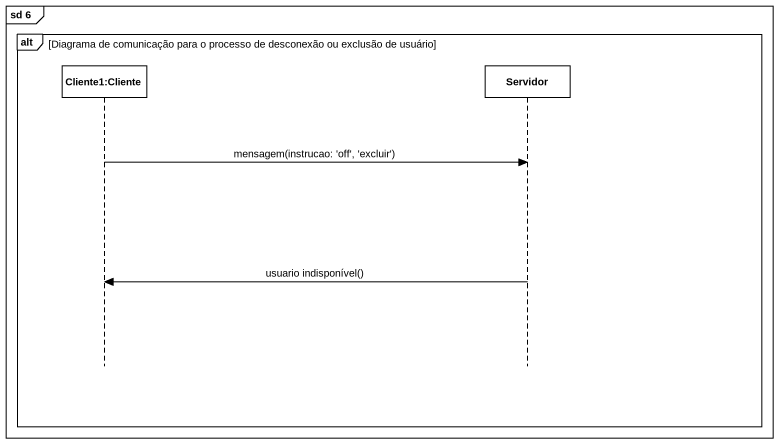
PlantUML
@startuml
mainframe sd 6
hide footbox
participant "Cliente1:Cliente" as Cliente1_Cliente
participant Servidor

alt Diagrama de comunicação para o processo de desconexão ou exclusão de usuário
  Cliente1_Cliente -> Servidor : mensagem(instrucao: 'off', 'excluir')
  Servidor -> Cliente1_Cliente : usuario indisponível()
end
@enduml
